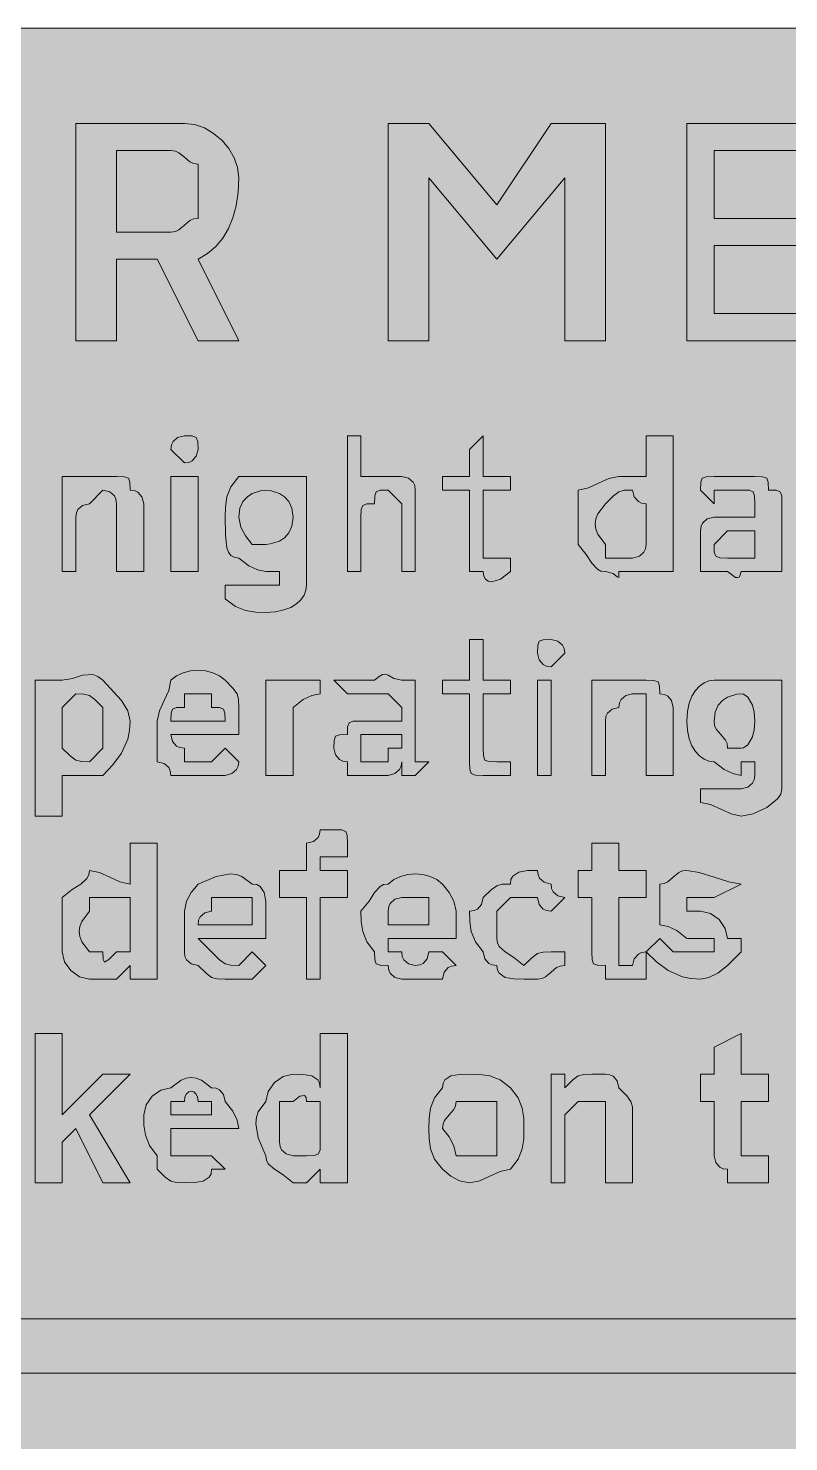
# Model space of a CAD drawing. Header units: metres. Extents: x 10 to 558, y 11 to 258.
# Drawn here: x 253.9 to 321.1, y 133.4 to 258.2 of the extents above; entities that cross this region are included whole.
import ezdxf

# ---------------------------------------------------------------- set-up
doc = ezdxf.new("R2010")
doc.units = ezdxf.units.M
for name, color, linetype, true_color in [('FILL_FIREBRICK_C36B00', 7, 'Continuous', 0xc36b00), ('FILL_WHITE_FFFFFF', 7, 'Continuous', 0xffffff), ('STROKE_WHITE_FFFFFF', 7, 'Continuous', 0xffffff)]:
    doc.layers.add(name, color=color, linetype=linetype, true_color=true_color)

msp = doc.modelspace()

# ---------------------------------------------------------------- hatches: boundary and pattern name
at = {"layer": 'FILL_FIREBRICK_C36B00', "true_color": 0xc36b00}
h = msp.add_hatch(color=7, dxfattribs=at)
h.dxf.hatch_style = 1
h.paths.add_polyline_path([(552.54, 258.22), (553.8, 258.09), (554.83, 257.73), (555.75, 257.04), (557.14, 255.43), (557.56, 254.72), (557.85, 254.04), (558.11, 252.65), (558.15, 251.04), (558.15, 18.24), (558.15, 14.64), (557.75, 14.59), (557.44, 14.43), (556.95, 13.89), (556.46, 13.12), (555.75, 12.24), (554.83, 11.55), (553.8, 11.19), (552.54, 11.06), (550.95, 11.04), (16.95, 11.04), (13.35, 11.04), (12.6, 11.64), (11.83, 12.05), (10.95, 12.24), (10.26, 13.85), (9.9, 15.24), (9.77, 16.63), (9.75, 18.24), (9.75, 251.04), (9.75, 254.64), (10.35, 255.39), (10.76, 256.16), (10.95, 257.04), (11.83, 257.23), (12.6, 257.64), (13.35, 258.24), (16.95, 258.24), (550.95, 258.24), (552.54, 258.22)])
at = {"layer": 'FILL_WHITE_FFFFFF', "true_color": 0xffffff}
h = msp.add_hatch(color=7, dxfattribs=at)
h.dxf.hatch_style = 1
h.paths.add_polyline_path([(267.75, 249.84), (268.65, 249.73), (269.51, 249.43), (270.32, 248.95), (271.05, 248.34), (271.66, 247.61), (272.14, 246.8), (272.44, 245.94), (272.55, 245.04), (272.49, 243.75), (272.32, 242.56), (272.04, 241.5), (271.65, 240.54), (271.14, 239.7), (270.52, 238.96), (269.79, 238.35), (268.95, 237.84), (272.55, 230.64), (268.95, 230.64), (265.35, 237.84), (261.75, 237.84), (261.75, 230.64), (258.15, 230.64), (258.15, 249.84), (267.75, 249.84)])
h.paths.add_polyline_path([(266.95, 240.29), (267.26, 240.43), (267.75, 240.84), (268.24, 241.25), (268.55, 241.39), (268.95, 241.44), (268.95, 243.84), (268.95, 246.24), (268.55, 246.29), (268.24, 246.43), (267.75, 246.84), (267.26, 247.25), (266.95, 247.39), (266.55, 247.44), (261.75, 247.44), (261.75, 240.24), (266.55, 240.24), (266.95, 240.29)], flags=16)
h = msp.add_hatch(color=7, dxfattribs=at)
h.dxf.hatch_style = 1
h.paths.add_polyline_path([(285.75, 249.84), (289.35, 249.84), (295.35, 242.64), (300.15, 249.84), (304.95, 249.84), (304.95, 230.64), (301.35, 230.64), (301.35, 245.04), (295.35, 237.84), (289.35, 245.04), (289.35, 230.64), (285.75, 230.64), (285.75, 249.84)])
h = msp.add_hatch(color=7, dxfattribs=at)
h.dxf.hatch_style = 1
h.paths.add_polyline_path([(312.15, 249.84), (324.15, 249.84), (324.15, 247.44), (314.55, 247.44), (314.55, 241.44), (322.95, 241.44), (322.95, 239.04), (314.55, 239.04), (314.55, 233.04), (325.35, 233.04), (325.35, 230.64), (312.15, 230.64), (312.15, 249.84)])
h = msp.add_hatch(color=7, dxfattribs=at)
h.dxf.hatch_style = 1
h.paths.add_polyline_path([(268.8, 220.44), (268.44, 220.03), (268.15, 219.89), (267.75, 219.84), (266.55, 221.04), (266.6, 221.44), (266.74, 221.73), (267.15, 222.09), (267.75, 222.24), (268.44, 222.22), (268.8, 222.09), (268.93, 221.73), (268.95, 221.04), (268.8, 220.44)])
h = msp.add_hatch(color=7, dxfattribs=at)
h.dxf.hatch_style = 1
h.paths.add_polyline_path([(286.95, 216.24), (285.75, 217.44), (285.06, 217.42), (284.7, 217.29), (284.57, 216.93), (284.55, 216.24), (283.86, 216.22), (283.5, 216.09), (283.37, 215.73), (283.35, 215.04), (283.35, 210.24), (282.15, 210.24), (282.15, 222.24), (283.35, 222.24), (283.35, 218.64), (284.55, 218.64), (286.95, 218.64), (287.55, 218.49), (287.96, 218.13), (288.1, 217.84), (288.15, 217.44), (288.15, 216.24), (288.15, 210.24), (286.95, 210.24), (286.95, 215.04), (286.95, 216.24)])
h = msp.add_hatch(color=7, dxfattribs=at)
h.dxf.hatch_style = 1
h.paths.add_polyline_path([(295.35, 211.44), (296.55, 211.44), (296.55, 210.24), (295.67, 209.56), (294.9, 209.34), (294.59, 209.4), (294.36, 209.56), (294.2, 209.85), (294.15, 210.24), (292.95, 210.24), (292.95, 211.44), (292.95, 217.44), (290.55, 217.44), (290.55, 218.64), (292.95, 218.64), (292.95, 221.04), (294.15, 222.24), (294.15, 218.64), (296.55, 218.64), (296.55, 217.44), (294.15, 217.44), (294.15, 211.44), (295.35, 211.44)])
h = msp.add_hatch(color=7, dxfattribs=at)
h.dxf.hatch_style = 1
h.paths.add_polyline_path([(306.13, 209.73), (306, 209.79), (305.64, 210.07), (304.95, 210.24), (304.55, 210.29), (304.24, 210.45), (303.75, 210.99), (303.26, 211.76), (302.55, 212.64), (302.55, 216.24), (302.55, 217.44), (303.45, 217.63), (304.35, 218.04), (305.25, 218.45), (306.15, 218.64), (308.55, 218.64), (308.55, 222.24), (310.95, 222.24), (310.95, 210.24), (308.55, 210.24), (307.35, 210.24), (306.15, 210.24), (306.13, 209.73)])
h.paths.add_polyline_path([(308.36, 211.95), (308.5, 212.24), (308.55, 212.64), (308.55, 213.84), (308.55, 215.04), (308.55, 216.24), (308.15, 216.29), (307.86, 216.43), (307.5, 216.84), (307.35, 217.44), (306.64, 217.42), (306.15, 217.29), (305.66, 216.93), (304.95, 216.24), (304.27, 215.34), (304.11, 214.89), (304.05, 214.44), (304.11, 213.99), (304.27, 213.54), (304.95, 212.64), (304.95, 211.44), (306.15, 211.44), (307.35, 211.44), (307.95, 211.59), (308.36, 211.95)], flags=16)
h = msp.add_hatch(color=7, dxfattribs=at)
h.dxf.hatch_style = 1
h.paths.add_polyline_path([(259.35, 216.24), (258.75, 216.09), (258.34, 215.73), (258.2, 215.44), (258.15, 215.04), (258.15, 210.24), (256.95, 210.24), (256.95, 218.64), (258.15, 218.64), (260.55, 218.64), (261.75, 218.64), (262.44, 218.62), (262.8, 218.49), (262.93, 218.13), (262.95, 217.44), (263.35, 217.39), (263.64, 217.25), (264, 216.84), (264.15, 216.24), (264.15, 210.24), (261.75, 210.24), (261.75, 215.04), (261.75, 216.24), (261.7, 216.64), (261.56, 216.93), (261.15, 217.29), (260.55, 217.44), (259.35, 216.24)])
h = msp.add_hatch(color=7, dxfattribs=at)
h.dxf.hatch_style = 1
h.paths.add_polyline_path([(266.55, 210.24), (266.55, 218.64), (268.95, 218.64), (268.95, 210.24), (266.55, 210.24)])
h = msp.add_hatch(color=7, dxfattribs=at)
h.dxf.hatch_style = 1
h.paths.add_polyline_path([(278.49, 208.59), (278.32, 208.16), (278.04, 207.75), (277.65, 207.39), (277.14, 207.08), (276.52, 206.85), (275.79, 206.69), (274.95, 206.64), (274.05, 206.66), (273.15, 206.79), (272.25, 207.15), (271.35, 207.84), (271.35, 209.04), (274.95, 209.04), (276.15, 209.04), (276.15, 210.24), (274.95, 210.24), (274.2, 210.39), (273.43, 210.75), (272.55, 211.44), (272.15, 211.5), (271.86, 211.66), (271.64, 211.95), (271.5, 212.34), (271.37, 213.46), (271.35, 215.04), (271.37, 215.94), (271.5, 216.84), (271.86, 217.74), (272.55, 218.64), (274.95, 218.64), (276.15, 218.64), (277.35, 218.64), (278.55, 218.64), (278.55, 209.04), (278.49, 208.59)])
h.paths.add_polyline_path([(273.75, 217.14), (273.31, 216.85), (272.92, 216.43), (272.65, 215.83), (272.55, 215.04), (272.74, 214.16), (273.15, 213.39), (273.75, 212.64), (274.95, 212.64), (275.32, 212.68), (276.15, 212.94), (276.59, 213.23), (276.97, 213.65), (277.25, 214.25), (277.35, 215.04), (277.25, 215.83), (276.97, 216.43), (276.59, 216.85), (276.15, 217.14), (275.32, 217.4), (274.95, 217.44), (274.57, 217.4), (273.75, 217.14)], flags=16)
h = msp.add_hatch(color=7, dxfattribs=at)
h.dxf.hatch_style = 1
h.paths.add_polyline_path([(313.35, 210.24), (313.35, 212.64), (313.35, 213.84), (313.4, 214.24), (313.54, 214.53), (313.95, 214.89), (314.55, 215.04), (315.75, 215.04), (316.95, 215.04), (318.15, 215.04), (318.15, 216.24), (318.13, 216.93), (318, 217.29), (317.64, 217.42), (316.95, 217.44), (315.75, 217.44), (314.55, 217.44), (314.55, 216.24), (313.35, 217.44), (313.37, 218.13), (313.5, 218.49), (313.86, 218.62), (314.55, 218.64), (316.95, 218.64), (318.15, 218.64), (318.84, 218.62), (319.2, 218.49), (319.33, 218.13), (319.35, 217.44), (320.04, 217.42), (320.4, 217.29), (320.53, 216.93), (320.55, 216.24), (320.55, 215.04), (320.55, 211.44), (320.55, 210.24), (319.35, 210.24), (318.15, 210.24), (316.95, 210.24), (316.8, 209.79), (316.66, 209.71), (316.44, 209.73), (315.75, 210.24), (314.55, 210.24), (313.35, 210.24)])
h.paths.add_polyline_path([(318.15, 211.44), (318.15, 212.64), (318.15, 213.84), (316.95, 213.84), (315.75, 213.84), (314.55, 212.64), (314.57, 211.95), (314.7, 211.59), (315.06, 211.46), (315.75, 211.44), (316.95, 211.44), (318.15, 211.44)], flags=16)
h = msp.add_hatch(color=7, dxfattribs=at)
h.dxf.hatch_style = 1
h.paths.add_polyline_path([(294.17, 193.95), (294.3, 193.59), (294.66, 193.46), (295.35, 193.44), (296.55, 193.44), (296.55, 192.24), (294.15, 192.24), (293.46, 192.26), (293.1, 192.39), (292.97, 192.75), (292.95, 193.44), (292.95, 199.44), (290.55, 199.44), (290.55, 200.64), (292.95, 200.64), (292.95, 204.24), (294.15, 204.24), (294.15, 200.64), (296.55, 200.64), (296.55, 199.44), (294.15, 199.44), (294.15, 194.64), (294.17, 193.95)])
h = msp.add_hatch(color=7, dxfattribs=at)
h.dxf.hatch_style = 1
h.paths.add_polyline_path([(300.15, 201.84), (299.75, 201.89), (299.46, 202.03), (299.1, 202.44), (298.95, 203.04), (298.97, 203.73), (299.1, 204.09), (299.46, 204.22), (300.15, 204.24), (300.75, 204.09), (301.16, 203.73), (301.3, 203.44), (301.35, 203.04), (300.15, 201.84)])
h = msp.add_hatch(color=7, dxfattribs=at)
h.dxf.hatch_style = 1
h.paths.add_polyline_path([(258.75, 201.09), (259.65, 201.15), (260.1, 200.98), (260.55, 200.64), (262.2, 198.84), (262.74, 197.94), (262.95, 197.04), (262.9, 196.19), (262.74, 195.45), (262.2, 194.19), (261.43, 193.16), (260.55, 192.24), (259.35, 192.24), (256.95, 192.24), (256.95, 188.64), (254.55, 188.64), (254.55, 200.64), (256.95, 200.64), (257.85, 200.81), (258.75, 201.09)])
h.paths.add_polyline_path([(256.95, 195.84), (256.95, 194.64), (257.66, 193.95), (258.15, 193.59), (258.64, 193.46), (259.35, 193.44), (260.55, 194.64), (260.55, 198.24), (259.84, 198.93), (259.35, 199.29), (258.86, 199.42), (258.15, 199.44), (256.95, 198.24), (256.95, 197.04), (256.95, 195.84)], flags=16)
h = msp.add_hatch(color=7, dxfattribs=at)
h.dxf.hatch_style = 1
h.paths.add_polyline_path([(266.5, 192.64), (266.36, 192.93), (265.95, 193.29), (265.35, 193.44), (265.35, 197.04), (265.54, 197.94), (265.95, 198.84), (266.36, 199.74), (266.55, 200.64), (267.05, 201.03), (267.64, 201.31), (268.28, 201.48), (268.95, 201.54), (269.62, 201.48), (270.26, 201.31), (270.85, 201.03), (271.35, 200.64), (272.04, 199.93), (272.4, 199.44), (272.53, 198.95), (272.55, 198.24), (272.55, 195.84), (266.55, 195.84), (266.7, 195.24), (267.06, 194.83), (267.35, 194.69), (267.75, 194.64), (267.75, 193.44), (270.15, 193.44), (271.35, 194.64), (272.55, 193.44), (272.5, 193.04), (272.36, 192.75), (271.95, 192.39), (271.35, 192.24), (267.75, 192.24), (266.55, 192.24), (266.5, 192.64)])
h.paths.add_polyline_path([(271.33, 197.73), (271.2, 198.09), (270.84, 198.22), (270.15, 198.24), (270.15, 199.44), (267.75, 199.44), (267.75, 198.24), (267.06, 198.22), (266.7, 198.09), (266.57, 197.73), (266.55, 197.04), (271.35, 197.04), (271.33, 197.73)], flags=16)
h = msp.add_hatch(color=7, dxfattribs=at)
h.dxf.hatch_style = 1
h.paths.add_polyline_path([(282.15, 193.44), (281.75, 193.49), (281.46, 193.63), (281.1, 194.04), (280.95, 194.64), (280.97, 195.33), (281.1, 195.69), (281.46, 195.82), (282.15, 195.84), (282.17, 196.53), (282.3, 196.89), (282.66, 197.02), (283.35, 197.04), (284.55, 197.04), (286.95, 197.04), (286.95, 198.24), (285.75, 199.44), (284.55, 199.44), (283.35, 199.44), (282.15, 199.44), (280.95, 200.64), (282.15, 200.64), (283.35, 200.64), (284.55, 200.64), (284.95, 200.98), (285.26, 201.15), (285.52, 201.17), (285.75, 201.09), (286.24, 200.81), (286.95, 200.64), (288.15, 200.64), (288.15, 199.44), (288.15, 197.04), (288.15, 194.64), (288.15, 193.44), (289.35, 193.44), (288.15, 192.24), (286.95, 192.24), (286.95, 193.44), (286.9, 193.04), (286.76, 192.75), (286.35, 192.39), (285.75, 192.24), (284.55, 192.24), (282.15, 192.24), (282.15, 193.44)])
h.paths.add_polyline_path([(285.75, 194.64), (286.95, 194.64), (286.95, 195.84), (285.75, 195.84), (284.55, 195.84), (283.35, 195.84), (283.35, 194.64), (283.35, 193.44), (284.55, 193.44), (285.75, 193.44), (285.75, 194.64)], flags=16)
h = msp.add_hatch(color=7, dxfattribs=at)
h.dxf.hatch_style = 1
h.paths.add_polyline_path([(278.55, 200.64), (279.75, 200.64), (279.75, 199.44), (279, 199.29), (278.23, 198.93), (277.35, 198.24), (277.35, 197.04), (277.35, 192.24), (274.95, 192.24), (274.95, 200.64), (277.35, 200.64), (278.55, 200.64)])
h = msp.add_hatch(color=7, dxfattribs=at)
h.dxf.hatch_style = 1
h.paths.add_polyline_path([(298.95, 192.24), (298.95, 200.64), (300.15, 200.64), (300.15, 192.24), (298.95, 192.24)])
h = msp.add_hatch(color=7, dxfattribs=at)
h.dxf.hatch_style = 1
h.paths.add_polyline_path([(306.75, 199.29), (306.34, 198.93), (306.2, 198.64), (306.15, 198.24), (305.55, 198.09), (305.14, 197.73), (305, 197.44), (304.95, 197.04), (304.95, 192.24), (303.75, 192.24), (303.75, 200.64), (304.95, 200.64), (307.35, 200.64), (308.55, 200.64), (309.24, 200.62), (309.6, 200.49), (309.73, 200.13), (309.75, 199.44), (310.15, 199.39), (310.44, 199.25), (310.8, 198.84), (310.95, 198.24), (310.95, 192.24), (308.55, 192.24), (308.55, 198.24), (308.55, 199.44), (307.35, 199.44), (306.75, 199.29)])
h = msp.add_hatch(color=7, dxfattribs=at)
h.dxf.hatch_style = 1
h.paths.add_polyline_path([(320.55, 192.24), (320.55, 191.04), (320.44, 190.59), (320.16, 190.16), (319.2, 189.39), (318.02, 188.85), (316.95, 188.64), (316.05, 188.83), (315.15, 189.24), (314.25, 189.65), (313.35, 189.84), (313.35, 191.04), (316.95, 191.04), (317.55, 191.19), (317.96, 191.55), (318.1, 191.84), (318.15, 192.24), (318.15, 193.44), (316.95, 193.44), (316.95, 192.24), (316.2, 192.39), (315.43, 192.75), (314.55, 193.44), (314.1, 193.5), (313.67, 193.66), (313.26, 193.95), (312.9, 194.34), (312.59, 194.85), (312.36, 195.46), (312.2, 196.2), (312.15, 197.04), (312.2, 197.88), (312.36, 198.61), (312.59, 199.23), (312.9, 199.74), (313.26, 200.13), (313.67, 200.41), (314.1, 200.58), (314.55, 200.64), (316.95, 200.64), (318.15, 200.64), (320.55, 200.64), (320.55, 192.24)])
h.paths.add_polyline_path([(315.75, 199.14), (315.31, 198.85), (314.92, 198.43), (314.65, 197.83), (314.55, 197.04), (314.6, 196.64), (314.74, 196.33), (315.15, 195.84), (315.56, 195.35), (315.7, 195.04), (315.75, 194.64), (316.95, 194.64), (317.14, 194.68), (317.55, 194.94), (317.96, 195.65), (318.1, 196.25), (318.15, 197.04), (318.1, 197.83), (317.96, 198.43), (317.55, 199.14), (317.14, 199.4), (316.95, 199.44), (316.57, 199.4), (315.75, 199.14)], flags=16)
h = msp.add_hatch(color=7, dxfattribs=at)
h.dxf.hatch_style = 1
h.paths.add_polyline_path([(279.75, 174.24), (278.55, 174.24), (278.55, 181.44), (276.15, 181.44), (276.15, 183.84), (278.55, 183.84), (278.55, 185.04), (278.55, 186.24), (279.15, 186.39), (279.56, 186.75), (279.7, 187.04), (279.75, 187.44), (280.95, 187.44), (281.64, 187.42), (282, 187.29), (282.13, 186.93), (282.15, 186.24), (282.15, 185.04), (280.95, 185.04), (279.75, 185.04), (279.75, 183.84), (282.15, 183.84), (282.15, 181.44), (279.75, 181.44), (279.75, 174.24)])
h = msp.add_hatch(color=7, dxfattribs=at)
h.dxf.hatch_style = 1
h.paths.add_polyline_path([(260.55, 174.24), (259.35, 174.24), (258.47, 174.45), (257.7, 174.99), (257.16, 175.76), (256.95, 176.64), (256.95, 181.44), (257.83, 182.15), (258.6, 182.64), (259.14, 183.13), (259.3, 183.44), (259.35, 183.84), (260.25, 183.65), (261.15, 183.24), (262.05, 182.83), (262.95, 182.64), (262.95, 186.24), (265.35, 186.24), (265.35, 174.24), (262.95, 174.24), (262.95, 175.44), (261.75, 174.24), (260.55, 174.24)])
h.paths.add_polyline_path([(262.95, 177.84), (262.95, 180.24), (262.95, 181.44), (261.75, 181.44), (259.35, 181.44), (259.35, 180.24), (258.67, 179.34), (258.51, 178.89), (258.45, 178.44), (258.51, 177.99), (258.67, 177.54), (259.35, 176.64), (260.55, 176.64), (260.57, 175.96), (260.7, 175.74), (261.06, 175.96), (261.75, 176.64), (262.95, 176.64), (262.95, 177.84)], flags=16)
h = msp.add_hatch(color=7, dxfattribs=at)
h.dxf.hatch_style = 1
h.paths.add_polyline_path([(306.15, 175.44), (307.35, 175.44), (307.5, 176.04), (307.86, 176.45), (308.15, 176.59), (308.55, 176.64), (308.55, 174.24), (304.95, 174.24), (304.95, 175.44), (304.26, 175.46), (303.9, 175.59), (303.77, 175.95), (303.75, 176.64), (303.75, 181.44), (302.55, 181.44), (302.55, 183.84), (303.75, 183.84), (303.75, 186.24), (306.15, 186.24), (306.15, 183.84), (308.55, 183.84), (308.55, 181.44), (306.15, 181.44), (306.15, 176.64), (306.15, 175.44)])
h = msp.add_hatch(color=7, dxfattribs=at)
h.dxf.hatch_style = 1
h.paths.add_polyline_path([(298.46, 176.13), (298.95, 176.49), (299.44, 176.62), (300.15, 176.64), (301.35, 176.64), (301.35, 175.44), (300.95, 175.39), (300.64, 175.25), (300.15, 174.84), (299.66, 174.43), (299.35, 174.29), (298.95, 174.24), (297.75, 174.24), (296.87, 174.26), (296.1, 174.39), (295.56, 174.75), (295.4, 175.04), (295.35, 175.44), (294.95, 175.49), (294.66, 175.63), (294.3, 176.04), (294.15, 176.64), (293.46, 177.54), (293.1, 178.44), (292.97, 179.34), (292.95, 180.24), (293.35, 180.29), (293.64, 180.43), (294, 180.84), (294.15, 181.44), (294.86, 182.13), (295.35, 182.49), (295.84, 182.62), (296.55, 182.64), (296.6, 183.04), (296.76, 183.33), (297.3, 183.69), (298.07, 183.82), (298.95, 183.84), (299, 183.44), (299.14, 183.15), (299.55, 182.79), (300.15, 182.64), (300.2, 182.24), (300.34, 181.95), (300.75, 181.59), (301.35, 181.44), (300.15, 180.24), (299.75, 180.29), (299.46, 180.43), (299.1, 180.84), (298.95, 181.44), (296.55, 181.44), (295.35, 180.24), (295.35, 177.84), (295.4, 177.44), (295.56, 177.13), (296.1, 176.64), (296.87, 176.15), (297.75, 175.44), (298.46, 176.13)])
h = msp.add_hatch(color=7, dxfattribs=at)
h.dxf.hatch_style = 1
h.paths.add_polyline_path([(313.35, 180.24), (314.23, 180.03), (315, 179.49), (315.54, 178.72), (315.75, 177.84), (316.95, 177.84), (316.95, 176.64), (315.75, 175.44), (314.87, 174.75), (314.1, 174.39), (313.35, 174.24), (312.5, 174.29), (311.76, 174.45), (310.5, 174.99), (309.47, 175.76), (308.55, 176.64), (309.75, 177.84), (310.95, 176.64), (313.35, 176.64), (314.55, 176.64), (314.55, 177.84), (313.35, 177.84), (312.15, 177.84), (311.27, 178.53), (310.5, 178.89), (309.75, 179.04), (309.75, 181.44), (309.75, 182.64), (310.15, 182.69), (310.46, 182.83), (310.95, 183.24), (311.44, 183.65), (311.75, 183.79), (312.15, 183.84), (313.24, 183.65), (314.55, 183.24), (315.86, 182.83), (316.95, 182.64), (314.55, 181.44), (313.35, 181.44), (312.15, 181.44), (312.15, 180.24), (313.35, 180.24)])
h = msp.add_hatch(color=7, dxfattribs=at)
h.dxf.hatch_style = 1
h.paths.add_polyline_path([(270.15, 174.39), (269.66, 174.75), (268.95, 175.44), (268.35, 175.59), (267.94, 175.95), (267.8, 176.24), (267.75, 176.64), (267.75, 180.24), (267.94, 181.12), (268.35, 181.89), (268.95, 182.64), (270.54, 183.31), (271.8, 183.54), (272.34, 183.48), (272.83, 183.31), (273.75, 182.64), (274.15, 182.59), (274.44, 182.43), (274.8, 181.89), (274.93, 181.12), (274.95, 180.24), (274.95, 177.84), (268.95, 177.84), (270.15, 176.64), (270.86, 175.95), (271.35, 175.59), (271.84, 175.46), (272.55, 175.44), (273.75, 176.64), (274.95, 175.44), (273.75, 174.24), (271.35, 174.24), (270.64, 174.26), (270.15, 174.39)])
h.paths.add_polyline_path([(273.75, 181.44), (272.55, 181.44), (270.15, 181.44), (270.15, 180.24), (269.55, 180.09), (269.14, 179.73), (269, 179.44), (268.95, 179.04), (273.75, 179.04), (273.75, 181.44)], flags=16)
h = msp.add_hatch(color=7, dxfattribs=at)
h.dxf.hatch_style = 1
h.paths.add_polyline_path([(285.94, 174.75), (285.8, 175.04), (285.75, 175.44), (285.06, 175.46), (284.7, 175.59), (284.57, 175.95), (284.55, 176.64), (283.86, 177.54), (283.5, 178.44), (283.37, 179.34), (283.35, 180.24), (284.06, 181.12), (284.55, 181.89), (285.04, 182.43), (285.35, 182.59), (285.75, 182.64), (286.25, 183.03), (286.84, 183.31), (287.48, 183.48), (288.15, 183.54), (288.82, 183.48), (289.46, 183.31), (290.05, 183.03), (290.55, 182.64), (291.15, 181.89), (291.56, 181.12), (291.75, 180.24), (291.75, 177.84), (285.75, 177.84), (285.75, 176.64), (286.95, 176.64), (287, 176.24), (287.14, 175.95), (287.55, 175.59), (288.15, 175.44), (288.55, 175.49), (288.84, 175.63), (289.2, 176.04), (289.35, 176.64), (290.55, 176.64), (291.75, 175.44), (291.35, 175.39), (291.06, 175.25), (290.7, 174.84), (290.55, 174.24), (286.95, 174.24), (286.35, 174.39), (285.94, 174.75)])
h.paths.add_polyline_path([(289.35, 181.44), (288.15, 181.44), (286.95, 181.44), (286.35, 181.29), (285.94, 180.93), (285.8, 180.64), (285.75, 180.24), (285.75, 179.04), (289.35, 179.04), (289.35, 181.44)], flags=16)
h = msp.add_hatch(color=7, dxfattribs=at)
h.dxf.hatch_style = 1
h.paths.add_polyline_path([(260.55, 165.84), (262.95, 165.84), (259.35, 162.24), (262.95, 156.24), (260.55, 156.24), (258.15, 161.04), (256.95, 159.84), (256.95, 156.24), (254.55, 156.24), (254.55, 169.44), (256.95, 169.44), (256.95, 162.24), (260.55, 165.84)])
h = msp.add_hatch(color=7, dxfattribs=at)
h.dxf.hatch_style = 1
h.paths.add_polyline_path([(277.35, 156.24), (276.47, 156.95), (275.7, 157.44), (275.16, 157.93), (275, 158.24), (274.95, 158.64), (274.27, 160.23), (274.05, 161.49), (274.11, 162.03), (274.27, 162.52), (274.95, 163.44), (275.16, 164.32), (275.7, 165.09), (276.47, 165.63), (277.35, 165.84), (278.23, 165.82), (279, 165.69), (279.54, 165.33), (279.7, 165.04), (279.75, 164.64), (279.75, 169.44), (282.15, 169.44), (282.15, 156.24), (279.75, 156.24), (279.75, 157.44), (278.55, 156.24), (277.35, 156.24)])
h.paths.add_polyline_path([(279.6, 158.79), (279.73, 159.15), (279.75, 159.84), (279.75, 162.24), (279.75, 163.44), (278.55, 163.44), (278.5, 163.78), (278.36, 163.95), (277.95, 163.89), (277.35, 163.44), (276.15, 163.44), (276.15, 159.84), (276.2, 159.44), (276.34, 159.15), (276.75, 158.79), (277.35, 158.64), (278.55, 158.64), (279.24, 158.66), (279.6, 158.79)], flags=16)
h = msp.add_hatch(color=7, dxfattribs=at)
h.dxf.hatch_style = 1
h.paths.add_polyline_path([(318.15, 158.64), (319.35, 158.64), (319.35, 156.24), (315.75, 156.24), (315.75, 157.44), (315.35, 157.49), (315.06, 157.63), (314.7, 158.04), (314.55, 158.64), (314.55, 163.44), (313.35, 163.44), (313.35, 165.84), (314.55, 165.84), (314.55, 168.24), (316.95, 169.44), (316.95, 165.84), (319.35, 165.84), (319.35, 163.44), (316.95, 163.44), (316.95, 158.64), (318.15, 158.64)])
h = msp.add_hatch(color=7, dxfattribs=at)
h.dxf.hatch_style = 1
h.paths.add_polyline_path([(266.55, 156.39), (266.06, 156.75), (265.35, 157.44), (265.35, 158.64), (264.66, 159.54), (264.3, 160.44), (264.17, 161.34), (264.15, 162.24), (264.36, 163.12), (264.9, 163.89), (265.67, 164.43), (266.55, 164.64), (267.45, 165.31), (267.9, 165.48), (268.35, 165.54), (268.8, 165.48), (269.25, 165.31), (270.15, 164.64), (270.55, 164.59), (270.84, 164.45), (271.2, 164.04), (271.35, 163.44), (272.04, 162.56), (272.4, 161.79), (272.55, 161.04), (266.55, 161.04), (266.55, 159.84), (266.55, 158.64), (268.95, 158.64), (270.15, 158.64), (271.35, 157.44), (270.15, 157.44), (270.1, 157.04), (269.94, 156.75), (269.4, 156.39), (268.63, 156.26), (267.75, 156.24), (267.04, 156.26), (266.55, 156.39)])
h.paths.add_polyline_path([(270.15, 163.44), (268.95, 163.44), (268.9, 163.83), (268.76, 164.11), (268.57, 164.28), (268.35, 164.34), (268.13, 164.28), (267.94, 164.11), (267.8, 163.83), (267.75, 163.44), (266.55, 163.44), (266.55, 162.24), (270.15, 162.24), (270.15, 163.44)], flags=16)
h = msp.add_hatch(color=7, dxfattribs=at)
h.dxf.hatch_style = 1
h.paths.add_polyline_path([(289.5, 162.84), (289.86, 163.74), (290.55, 164.64), (290.6, 165.04), (290.76, 165.33), (291.3, 165.69), (292.07, 165.82), (292.95, 165.84), (293.85, 165.82), (294.75, 165.69), (295.65, 165.33), (296.55, 164.64), (297.24, 163.74), (297.6, 162.84), (297.73, 161.94), (297.75, 161.04), (297.73, 160.14), (297.6, 159.24), (297.24, 158.34), (296.55, 157.44), (295.65, 157.25), (294.75, 156.84), (293.85, 156.43), (292.95, 156.24), (292.07, 156.43), (291.3, 156.84), (290.55, 157.44), (289.86, 158.34), (289.5, 159.24), (289.37, 160.14), (289.35, 161.04), (289.37, 161.94), (289.5, 162.84)])
h.paths.add_polyline_path([(291.7, 163.04), (291.56, 162.73), (291.15, 162.24), (290.74, 161.75), (290.6, 161.44), (290.55, 161.04), (291.15, 160.29), (291.56, 159.52), (291.75, 158.64), (292.95, 158.64), (295.35, 158.64), (295.35, 161.04), (295.35, 163.44), (292.95, 163.44), (291.75, 163.44), (291.7, 163.04)], flags=16)
h = msp.add_hatch(color=7, dxfattribs=at)
h.dxf.hatch_style = 1
h.paths.add_polyline_path([(302.55, 163.44), (301.35, 162.24), (301.35, 156.24), (300.15, 156.24), (300.15, 165.84), (301.35, 165.84), (301.35, 164.64), (302.06, 165.33), (302.55, 165.69), (303.04, 165.82), (303.75, 165.84), (304.95, 165.84), (305.35, 165.79), (305.64, 165.65), (306, 165.24), (306.15, 164.64), (306.84, 163.93), (307.2, 163.44), (307.33, 162.95), (307.35, 162.24), (307.35, 156.24), (304.95, 156.24), (304.95, 162.24), (304.95, 163.44), (303.75, 163.44), (302.55, 163.44)])
h = msp.add_hatch(color=7, dxfattribs=at)
h.dxf.hatch_style = 1
h.paths.add_polyline_path([(76.95, 135.84), (69.75, 135.84), (62.55, 141.84), (69.75, 149.04), (76.95, 149.04), (72.15, 144.24), (505.35, 144.24), (505.35, 139.44), (72.15, 139.44), (76.95, 135.84)])

# ---------------------------------------------------------------- linework, layer by layer
at = {"layer": 'FILL_FIREBRICK_C36B00', "lineweight": 0, "true_color": 0xc36b00}
msp.add_lwpolyline([(16.95, 258.24), (550.95, 258.24), (552.54, 258.22), (553.8, 258.09), (554.83, 257.73), (555.75, 257.04), (557.14, 255.43), (557.56, 254.72), (557.85, 254.04), (558.11, 252.65), (558.15, 251.04), (558.15, 18.24), (558.15, 14.64), (557.75, 14.59), (557.44, 14.43), (556.95, 13.89), (556.46, 13.12), (555.75, 12.24), (554.83, 11.55), (553.8, 11.19), (552.54, 11.06), (550.95, 11.04), (16.95, 11.04)], dxfattribs=at)
at = {"layer": 'FILL_WHITE_FFFFFF', "lineweight": 0, "true_color": 0xffffff}
for points in [[(267.75, 249.84), (268.65, 249.73), (269.51, 249.43), (270.32, 248.95), (271.05, 248.34), (271.66, 247.61), (272.14, 246.8), (272.44, 245.94), (272.55, 245.04), (272.49, 243.75), (272.32, 242.56), (272.04, 241.5), (271.65, 240.54), (271.14, 239.7), (270.52, 238.96), (269.79, 238.35), (268.95, 237.84), (272.55, 230.64), (268.95, 230.64), (265.35, 237.84), (261.75, 237.84), (261.75, 230.64), (258.15, 230.64), (258.15, 249.84)], [(285.75, 249.84), (289.35, 249.84), (295.35, 242.64), (300.15, 249.84), (304.95, 249.84), (304.95, 230.64), (301.35, 230.64), (301.35, 245.04), (295.35, 237.84), (289.35, 245.04), (289.35, 230.64), (285.75, 230.64)], [(312.15, 249.84), (324.15, 249.84), (324.15, 247.44), (314.55, 247.44), (314.55, 241.44), (322.95, 241.44), (322.95, 239.04), (314.55, 239.04), (314.55, 233.04), (325.35, 233.04), (325.35, 230.64), (312.15, 230.64)], [(266.95, 240.29), (267.26, 240.43), (267.75, 240.84), (268.24, 241.25), (268.55, 241.39), (268.95, 241.44), (268.95, 243.84), (268.95, 246.24), (268.55, 246.29), (268.24, 246.43), (267.75, 246.84), (267.26, 247.25), (266.95, 247.39), (266.55, 247.44), (261.75, 247.44), (261.75, 240.24), (266.55, 240.24)], [(268.8, 220.44), (268.44, 220.03), (268.15, 219.89), (267.75, 219.84), (266.55, 221.04), (266.6, 221.44), (266.74, 221.73), (267.15, 222.09), (267.75, 222.24), (268.44, 222.22), (268.8, 222.09), (268.93, 221.73), (268.95, 221.04)], [(286.95, 216.24), (285.75, 217.44), (285.06, 217.42), (284.7, 217.29), (284.57, 216.93), (284.55, 216.24), (283.86, 216.22), (283.5, 216.09), (283.37, 215.73), (283.35, 215.04), (283.35, 210.24), (282.15, 210.24), (282.15, 222.24), (283.35, 222.24), (283.35, 218.64), (284.55, 218.64), (286.95, 218.64), (287.55, 218.49), (287.96, 218.13), (288.1, 217.84), (288.15, 217.44), (288.15, 216.24), (288.15, 210.24), (286.95, 210.24), (286.95, 215.04)], [(295.35, 211.44), (296.55, 211.44), (296.55, 210.24), (295.67, 209.56), (294.9, 209.34), (294.59, 209.4), (294.36, 209.56), (294.2, 209.85), (294.15, 210.24), (292.95, 210.24), (292.95, 211.44), (292.95, 217.44), (290.55, 217.44), (290.55, 218.64), (292.95, 218.64), (292.95, 221.04), (294.15, 222.24), (294.15, 218.64), (296.55, 218.64), (296.55, 217.44), (294.15, 217.44), (294.15, 211.44)], [(306.13, 209.73), (306, 209.79), (305.64, 210.07), (304.95, 210.24), (304.55, 210.29), (304.24, 210.45), (303.75, 210.99), (303.26, 211.76), (302.55, 212.64), (302.55, 216.24), (302.55, 217.44), (303.45, 217.63), (304.35, 218.04), (305.25, 218.45), (306.15, 218.64), (308.55, 218.64), (308.55, 222.24), (310.95, 222.24), (310.95, 210.24), (308.55, 210.24), (307.35, 210.24), (306.15, 210.24)], [(259.35, 216.24), (258.75, 216.09), (258.34, 215.73), (258.2, 215.44), (258.15, 215.04), (258.15, 210.24), (256.95, 210.24), (256.95, 218.64), (258.15, 218.64), (260.55, 218.64), (261.75, 218.64), (262.44, 218.62), (262.8, 218.49), (262.93, 218.13), (262.95, 217.44), (263.35, 217.39), (263.64, 217.25), (264, 216.84), (264.15, 216.24), (264.15, 210.24), (261.75, 210.24), (261.75, 215.04), (261.75, 216.24), (261.7, 216.64), (261.56, 216.93), (261.15, 217.29), (260.55, 217.44)], [(266.55, 210.24), (266.55, 218.64), (268.95, 218.64), (268.95, 210.24)], [(278.49, 208.59), (278.32, 208.16), (278.04, 207.75), (277.65, 207.39), (277.14, 207.08), (276.52, 206.85), (275.79, 206.69), (274.95, 206.64), (274.05, 206.66), (273.15, 206.79), (272.25, 207.15), (271.35, 207.84), (271.35, 209.04), (274.95, 209.04), (276.15, 209.04), (276.15, 210.24), (274.95, 210.24), (274.2, 210.39), (273.43, 210.75), (272.55, 211.44), (272.15, 211.5), (271.86, 211.66), (271.64, 211.95), (271.5, 212.34), (271.37, 213.46), (271.35, 215.04), (271.37, 215.94), (271.5, 216.84), (271.86, 217.74), (272.55, 218.64), (274.95, 218.64), (276.15, 218.64), (277.35, 218.64), (278.55, 218.64), (278.55, 209.04)], [(313.35, 210.24), (313.35, 212.64), (313.35, 213.84), (313.4, 214.24), (313.54, 214.53), (313.95, 214.89), (314.55, 215.04), (315.75, 215.04), (316.95, 215.04), (318.15, 215.04), (318.15, 216.24), (318.13, 216.93), (318, 217.29), (317.64, 217.42), (316.95, 217.44), (315.75, 217.44), (314.55, 217.44), (314.55, 216.24), (313.35, 217.44), (313.37, 218.13), (313.5, 218.49), (313.86, 218.62), (314.55, 218.64), (316.95, 218.64), (318.15, 218.64), (318.84, 218.62), (319.2, 218.49), (319.33, 218.13), (319.35, 217.44), (320.04, 217.42), (320.4, 217.29), (320.53, 216.93), (320.55, 216.24), (320.55, 215.04), (320.55, 211.44), (320.55, 210.24), (319.35, 210.24), (318.15, 210.24), (316.95, 210.24), (316.8, 209.79), (316.66, 209.71), (316.44, 209.73), (315.75, 210.24), (314.55, 210.24)], [(273.75, 217.14), (273.31, 216.85), (272.92, 216.43), (272.65, 215.83), (272.55, 215.04), (272.74, 214.16), (273.15, 213.39), (273.75, 212.64), (274.95, 212.64), (275.32, 212.68), (276.15, 212.94), (276.59, 213.23), (276.97, 213.65), (277.25, 214.25), (277.35, 215.04), (277.25, 215.83), (276.97, 216.43), (276.59, 216.85), (276.15, 217.14), (275.32, 217.4), (274.95, 217.44), (274.57, 217.4)], [(308.36, 211.95), (308.5, 212.24), (308.55, 212.64), (308.55, 213.84), (308.55, 215.04), (308.55, 216.24), (308.15, 216.29), (307.86, 216.43), (307.5, 216.84), (307.35, 217.44), (306.64, 217.42), (306.15, 217.29), (305.66, 216.93), (304.95, 216.24), (304.27, 215.34), (304.11, 214.89), (304.05, 214.44), (304.11, 213.99), (304.27, 213.54), (304.95, 212.64), (304.95, 211.44), (306.15, 211.44), (307.35, 211.44), (307.95, 211.59)], [(318.15, 211.44), (318.15, 212.64), (318.15, 213.84), (316.95, 213.84), (315.75, 213.84), (314.55, 212.64), (314.57, 211.95), (314.7, 211.59), (315.06, 211.46), (315.75, 211.44), (316.95, 211.44)], [(294.17, 193.95), (294.3, 193.59), (294.66, 193.46), (295.35, 193.44), (296.55, 193.44), (296.55, 192.24), (294.15, 192.24), (293.46, 192.26), (293.1, 192.39), (292.97, 192.75), (292.95, 193.44), (292.95, 199.44), (290.55, 199.44), (290.55, 200.64), (292.95, 200.64), (292.95, 204.24), (294.15, 204.24), (294.15, 200.64), (296.55, 200.64), (296.55, 199.44), (294.15, 199.44), (294.15, 194.64)], [(300.15, 201.84), (299.75, 201.89), (299.46, 202.03), (299.1, 202.44), (298.95, 203.04), (298.97, 203.73), (299.1, 204.09), (299.46, 204.22), (300.15, 204.24), (300.75, 204.09), (301.16, 203.73), (301.3, 203.44), (301.35, 203.04)], [(258.75, 201.09), (259.65, 201.15), (260.1, 200.98), (260.55, 200.64), (262.2, 198.84), (262.74, 197.94), (262.95, 197.04), (262.9, 196.19), (262.74, 195.45), (262.2, 194.19), (261.43, 193.16), (260.55, 192.24), (259.35, 192.24), (256.95, 192.24), (256.95, 188.64), (254.55, 188.64), (254.55, 200.64), (256.95, 200.64), (257.85, 200.81)], [(266.5, 192.64), (266.36, 192.93), (265.95, 193.29), (265.35, 193.44), (265.35, 197.04), (265.54, 197.94), (265.95, 198.84), (266.36, 199.74), (266.55, 200.64), (267.05, 201.03), (267.64, 201.31), (268.28, 201.48), (268.95, 201.54), (269.62, 201.48), (270.26, 201.31), (270.85, 201.03), (271.35, 200.64), (272.04, 199.93), (272.4, 199.44), (272.53, 198.95), (272.55, 198.24), (272.55, 195.84), (266.55, 195.84), (266.7, 195.24), (267.06, 194.83), (267.35, 194.69), (267.75, 194.64), (267.75, 193.44), (270.15, 193.44), (271.35, 194.64), (272.55, 193.44), (272.5, 193.04), (272.36, 192.75), (271.95, 192.39), (271.35, 192.24), (267.75, 192.24), (266.55, 192.24)], [(282.15, 193.44), (281.75, 193.49), (281.46, 193.63), (281.1, 194.04), (280.95, 194.64), (280.97, 195.33), (281.1, 195.69), (281.46, 195.82), (282.15, 195.84), (282.17, 196.53), (282.3, 196.89), (282.66, 197.02), (283.35, 197.04), (284.55, 197.04), (286.95, 197.04), (286.95, 198.24), (285.75, 199.44), (284.55, 199.44), (283.35, 199.44), (282.15, 199.44), (280.95, 200.64), (282.15, 200.64), (283.35, 200.64), (284.55, 200.64), (284.95, 200.98), (285.26, 201.15), (285.52, 201.17), (285.75, 201.09), (286.24, 200.81), (286.95, 200.64), (288.15, 200.64), (288.15, 199.44), (288.15, 197.04), (288.15, 194.64), (288.15, 193.44), (289.35, 193.44), (288.15, 192.24), (286.95, 192.24), (286.95, 193.44), (286.9, 193.04), (286.76, 192.75), (286.35, 192.39), (285.75, 192.24), (284.55, 192.24), (282.15, 192.24)], [(278.55, 200.64), (279.75, 200.64), (279.75, 199.44), (279, 199.29), (278.23, 198.93), (277.35, 198.24), (277.35, 197.04), (277.35, 192.24), (274.95, 192.24), (274.95, 200.64), (277.35, 200.64)], [(298.95, 192.24), (298.95, 200.64), (300.15, 200.64), (300.15, 192.24)], [(306.75, 199.29), (306.34, 198.93), (306.2, 198.64), (306.15, 198.24), (305.55, 198.09), (305.14, 197.73), (305, 197.44), (304.95, 197.04), (304.95, 192.24), (303.75, 192.24), (303.75, 200.64), (304.95, 200.64), (307.35, 200.64), (308.55, 200.64), (309.24, 200.62), (309.6, 200.49), (309.73, 200.13), (309.75, 199.44), (310.15, 199.39), (310.44, 199.25), (310.8, 198.84), (310.95, 198.24), (310.95, 192.24), (308.55, 192.24), (308.55, 198.24), (308.55, 199.44), (307.35, 199.44)], [(320.55, 192.24), (320.55, 191.04), (320.44, 190.59), (320.16, 190.16), (319.2, 189.39), (318.02, 188.85), (316.95, 188.64), (316.05, 188.83), (315.15, 189.24), (314.25, 189.65), (313.35, 189.84), (313.35, 191.04), (316.95, 191.04), (317.55, 191.19), (317.96, 191.55), (318.1, 191.84), (318.15, 192.24), (318.15, 193.44), (316.95, 193.44), (316.95, 192.24), (316.2, 192.39), (315.43, 192.75), (314.55, 193.44), (314.1, 193.5), (313.67, 193.66), (313.26, 193.95), (312.9, 194.34), (312.59, 194.85), (312.36, 195.46), (312.2, 196.2), (312.15, 197.04), (312.2, 197.88), (312.36, 198.61), (312.59, 199.23), (312.9, 199.74), (313.26, 200.13), (313.67, 200.41), (314.1, 200.58), (314.55, 200.64), (316.95, 200.64), (318.15, 200.64), (320.55, 200.64)], [(256.95, 195.84), (256.95, 194.64), (257.66, 193.95), (258.15, 193.59), (258.64, 193.46), (259.35, 193.44), (260.55, 194.64), (260.55, 198.24), (259.84, 198.93), (259.35, 199.29), (258.86, 199.42), (258.15, 199.44), (256.95, 198.24), (256.95, 197.04)], [(271.33, 197.73), (271.2, 198.09), (270.84, 198.22), (270.15, 198.24), (270.15, 199.44), (267.75, 199.44), (267.75, 198.24), (267.06, 198.22), (266.7, 198.09), (266.57, 197.73), (266.55, 197.04), (271.35, 197.04)], [(315.75, 199.14), (315.31, 198.85), (314.92, 198.43), (314.65, 197.83), (314.55, 197.04), (314.6, 196.64), (314.74, 196.33), (315.15, 195.84), (315.56, 195.35), (315.7, 195.04), (315.75, 194.64), (316.95, 194.64), (317.14, 194.68), (317.55, 194.94), (317.96, 195.65), (318.1, 196.25), (318.15, 197.04), (318.1, 197.83), (317.96, 198.43), (317.55, 199.14), (317.14, 199.4), (316.95, 199.44), (316.57, 199.4)], [(285.75, 194.64), (286.95, 194.64), (286.95, 195.84), (285.75, 195.84), (284.55, 195.84), (283.35, 195.84), (283.35, 194.64), (283.35, 193.44), (284.55, 193.44), (285.75, 193.44)], [(279.75, 174.24), (278.55, 174.24), (278.55, 181.44), (276.15, 181.44), (276.15, 183.84), (278.55, 183.84), (278.55, 185.04), (278.55, 186.24), (279.15, 186.39), (279.56, 186.75), (279.7, 187.04), (279.75, 187.44), (280.95, 187.44), (281.64, 187.42), (282, 187.29), (282.13, 186.93), (282.15, 186.24), (282.15, 185.04), (280.95, 185.04), (279.75, 185.04), (279.75, 183.84), (282.15, 183.84), (282.15, 181.44), (279.75, 181.44)], [(260.55, 174.24), (259.35, 174.24), (258.47, 174.45), (257.7, 174.99), (257.16, 175.76), (256.95, 176.64), (256.95, 181.44), (257.83, 182.15), (258.6, 182.64), (259.14, 183.13), (259.3, 183.44), (259.35, 183.84), (260.25, 183.65), (261.15, 183.24), (262.05, 182.83), (262.95, 182.64), (262.95, 186.24), (265.35, 186.24), (265.35, 174.24), (262.95, 174.24), (262.95, 175.44), (261.75, 174.24)], [(306.15, 175.44), (307.35, 175.44), (307.5, 176.04), (307.86, 176.45), (308.15, 176.59), (308.55, 176.64), (308.55, 174.24), (304.95, 174.24), (304.95, 175.44), (304.26, 175.46), (303.9, 175.59), (303.77, 175.95), (303.75, 176.64), (303.75, 181.44), (302.55, 181.44), (302.55, 183.84), (303.75, 183.84), (303.75, 186.24), (306.15, 186.24), (306.15, 183.84), (308.55, 183.84), (308.55, 181.44), (306.15, 181.44), (306.15, 176.64)], [(298.46, 176.13), (298.95, 176.49), (299.44, 176.62), (300.15, 176.64), (301.35, 176.64), (301.35, 175.44), (300.95, 175.39), (300.64, 175.25), (300.15, 174.84), (299.66, 174.43), (299.35, 174.29), (298.95, 174.24), (297.75, 174.24), (296.87, 174.26), (296.1, 174.39), (295.56, 174.75), (295.4, 175.04), (295.35, 175.44), (294.95, 175.49), (294.66, 175.63), (294.3, 176.04), (294.15, 176.64), (293.46, 177.54), (293.1, 178.44), (292.97, 179.34), (292.95, 180.24), (293.35, 180.29), (293.64, 180.43), (294, 180.84), (294.15, 181.44), (294.86, 182.13), (295.35, 182.49), (295.84, 182.62), (296.55, 182.64), (296.6, 183.04), (296.76, 183.33), (297.3, 183.69), (298.07, 183.82), (298.95, 183.84), (299, 183.44), (299.14, 183.15), (299.55, 182.79), (300.15, 182.64), (300.2, 182.24), (300.34, 181.95), (300.75, 181.59), (301.35, 181.44), (300.15, 180.24), (299.75, 180.29), (299.46, 180.43), (299.1, 180.84), (298.95, 181.44), (296.55, 181.44), (295.35, 180.24), (295.35, 177.84), (295.4, 177.44), (295.56, 177.13), (296.1, 176.64), (296.87, 176.15), (297.75, 175.44)], [(313.35, 180.24), (314.23, 180.03), (315, 179.49), (315.54, 178.72), (315.75, 177.84), (316.95, 177.84), (316.95, 176.64), (315.75, 175.44), (314.87, 174.75), (314.1, 174.39), (313.35, 174.24), (312.5, 174.29), (311.76, 174.45), (310.5, 174.99), (309.47, 175.76), (308.55, 176.64), (309.75, 177.84), (310.95, 176.64), (313.35, 176.64), (314.55, 176.64), (314.55, 177.84), (313.35, 177.84), (312.15, 177.84), (311.27, 178.53), (310.5, 178.89), (309.75, 179.04), (309.75, 181.44), (309.75, 182.64), (310.15, 182.69), (310.46, 182.83), (310.95, 183.24), (311.44, 183.65), (311.75, 183.79), (312.15, 183.84), (313.24, 183.65), (314.55, 183.24), (315.86, 182.83), (316.95, 182.64), (314.55, 181.44), (313.35, 181.44), (312.15, 181.44), (312.15, 180.24)], [(270.15, 174.39), (269.66, 174.75), (268.95, 175.44), (268.35, 175.59), (267.94, 175.95), (267.8, 176.24), (267.75, 176.64), (267.75, 180.24), (267.94, 181.12), (268.35, 181.89), (268.95, 182.64), (270.54, 183.31), (271.8, 183.54), (272.34, 183.48), (272.83, 183.31), (273.75, 182.64), (274.15, 182.59), (274.44, 182.43), (274.8, 181.89), (274.93, 181.12), (274.95, 180.24), (274.95, 177.84), (268.95, 177.84), (270.15, 176.64), (270.86, 175.95), (271.35, 175.59), (271.84, 175.46), (272.55, 175.44), (273.75, 176.64), (274.95, 175.44), (273.75, 174.24), (271.35, 174.24), (270.64, 174.26)], [(285.94, 174.75), (285.8, 175.04), (285.75, 175.44), (285.06, 175.46), (284.7, 175.59), (284.57, 175.95), (284.55, 176.64), (283.86, 177.54), (283.5, 178.44), (283.37, 179.34), (283.35, 180.24), (284.06, 181.12), (284.55, 181.89), (285.04, 182.43), (285.35, 182.59), (285.75, 182.64), (286.25, 183.03), (286.84, 183.31), (287.48, 183.48), (288.15, 183.54), (288.82, 183.48), (289.46, 183.31), (290.05, 183.03), (290.55, 182.64), (291.15, 181.89), (291.56, 181.12), (291.75, 180.24), (291.75, 177.84), (285.75, 177.84), (285.75, 176.64), (286.95, 176.64), (287, 176.24), (287.14, 175.95), (287.55, 175.59), (288.15, 175.44), (288.55, 175.49), (288.84, 175.63), (289.2, 176.04), (289.35, 176.64), (290.55, 176.64), (291.75, 175.44), (291.35, 175.39), (291.06, 175.25), (290.7, 174.84), (290.55, 174.24), (286.95, 174.24), (286.35, 174.39)], [(262.95, 177.84), (262.95, 180.24), (262.95, 181.44), (261.75, 181.44), (259.35, 181.44), (259.35, 180.24), (258.67, 179.34), (258.51, 178.89), (258.45, 178.44), (258.51, 177.99), (258.67, 177.54), (259.35, 176.64), (260.55, 176.64), (260.57, 175.96), (260.7, 175.74), (261.06, 175.96), (261.75, 176.64), (262.95, 176.64)], [(273.75, 181.44), (272.55, 181.44), (270.15, 181.44), (270.15, 180.24), (269.55, 180.09), (269.14, 179.73), (269, 179.44), (268.95, 179.04), (273.75, 179.04)], [(289.35, 181.44), (288.15, 181.44), (286.95, 181.44), (286.35, 181.29), (285.94, 180.93), (285.8, 180.64), (285.75, 180.24), (285.75, 179.04), (289.35, 179.04)], [(260.55, 165.84), (262.95, 165.84), (259.35, 162.24), (262.95, 156.24), (260.55, 156.24), (258.15, 161.04), (256.95, 159.84), (256.95, 156.24), (254.55, 156.24), (254.55, 169.44), (256.95, 169.44), (256.95, 162.24)], [(277.35, 156.24), (276.47, 156.95), (275.7, 157.44), (275.16, 157.93), (275, 158.24), (274.95, 158.64), (274.27, 160.23), (274.05, 161.49), (274.11, 162.03), (274.27, 162.52), (274.95, 163.44), (275.16, 164.32), (275.7, 165.09), (276.47, 165.63), (277.35, 165.84), (278.23, 165.82), (279, 165.69), (279.54, 165.33), (279.7, 165.04), (279.75, 164.64), (279.75, 169.44), (282.15, 169.44), (282.15, 156.24), (279.75, 156.24), (279.75, 157.44), (278.55, 156.24)], [(318.15, 158.64), (319.35, 158.64), (319.35, 156.24), (315.75, 156.24), (315.75, 157.44), (315.35, 157.49), (315.06, 157.63), (314.7, 158.04), (314.55, 158.64), (314.55, 163.44), (313.35, 163.44), (313.35, 165.84), (314.55, 165.84), (314.55, 168.24), (316.95, 169.44), (316.95, 165.84), (319.35, 165.84), (319.35, 163.44), (316.95, 163.44), (316.95, 158.64)], [(266.55, 156.39), (266.06, 156.75), (265.35, 157.44), (265.35, 158.64), (264.66, 159.54), (264.3, 160.44), (264.17, 161.34), (264.15, 162.24), (264.36, 163.12), (264.9, 163.89), (265.67, 164.43), (266.55, 164.64), (267.45, 165.31), (267.9, 165.48), (268.35, 165.54), (268.8, 165.48), (269.25, 165.31), (270.15, 164.64), (270.55, 164.59), (270.84, 164.45), (271.2, 164.04), (271.35, 163.44), (272.04, 162.56), (272.4, 161.79), (272.55, 161.04), (266.55, 161.04), (266.55, 159.84), (266.55, 158.64), (268.95, 158.64), (270.15, 158.64), (271.35, 157.44), (270.15, 157.44), (270.1, 157.04), (269.94, 156.75), (269.4, 156.39), (268.63, 156.26), (267.75, 156.24), (267.04, 156.26)], [(289.5, 162.84), (289.86, 163.74), (290.55, 164.64), (290.6, 165.04), (290.76, 165.33), (291.3, 165.69), (292.07, 165.82), (292.95, 165.84), (293.85, 165.82), (294.75, 165.69), (295.65, 165.33), (296.55, 164.64), (297.24, 163.74), (297.6, 162.84), (297.73, 161.94), (297.75, 161.04), (297.73, 160.14), (297.6, 159.24), (297.24, 158.34), (296.55, 157.44), (295.65, 157.25), (294.75, 156.84), (293.85, 156.43), (292.95, 156.24), (292.07, 156.43), (291.3, 156.84), (290.55, 157.44), (289.86, 158.34), (289.5, 159.24), (289.37, 160.14), (289.35, 161.04), (289.37, 161.94)], [(302.55, 163.44), (301.35, 162.24), (301.35, 156.24), (300.15, 156.24), (300.15, 165.84), (301.35, 165.84), (301.35, 164.64), (302.06, 165.33), (302.55, 165.69), (303.04, 165.82), (303.75, 165.84), (304.95, 165.84), (305.35, 165.79), (305.64, 165.65), (306, 165.24), (306.15, 164.64), (306.84, 163.93), (307.2, 163.44), (307.33, 162.95), (307.35, 162.24), (307.35, 156.24), (304.95, 156.24), (304.95, 162.24), (304.95, 163.44), (303.75, 163.44)], [(270.15, 163.44), (268.95, 163.44), (268.9, 163.83), (268.76, 164.11), (268.57, 164.28), (268.35, 164.34), (268.13, 164.28), (267.94, 164.11), (267.8, 163.83), (267.75, 163.44), (266.55, 163.44), (266.55, 162.24), (270.15, 162.24)], [(279.6, 158.79), (279.73, 159.15), (279.75, 159.84), (279.75, 162.24), (279.75, 163.44), (278.55, 163.44), (278.5, 163.78), (278.36, 163.95), (277.95, 163.89), (277.35, 163.44), (276.15, 163.44), (276.15, 159.84), (276.2, 159.44), (276.34, 159.15), (276.75, 158.79), (277.35, 158.64), (278.55, 158.64), (279.24, 158.66)], [(291.7, 163.04), (291.56, 162.73), (291.15, 162.24), (290.74, 161.75), (290.6, 161.44), (290.55, 161.04), (291.15, 160.29), (291.56, 159.52), (291.75, 158.64), (292.95, 158.64), (295.35, 158.64), (295.35, 161.04), (295.35, 163.44), (292.95, 163.44), (291.75, 163.44)], [(76.95, 135.84), (69.75, 135.84), (62.55, 141.84), (69.75, 149.04), (76.95, 149.04), (72.15, 144.24), (505.35, 144.24), (505.35, 139.44), (72.15, 139.44)]]:
    msp.add_lwpolyline(points, close=True, dxfattribs=at)
at = {"layer": 'STROKE_WHITE_FFFFFF', "lineweight": 0, "true_color": 0xffffff}
for points in [[(258.15, 230.64), (258.15, 249.84)], [(261.95, 200.88), (261.95, 200.88)]]:
    msp.add_lwpolyline(points, dxfattribs=at)

doc.saveas('drawing.dxf')
